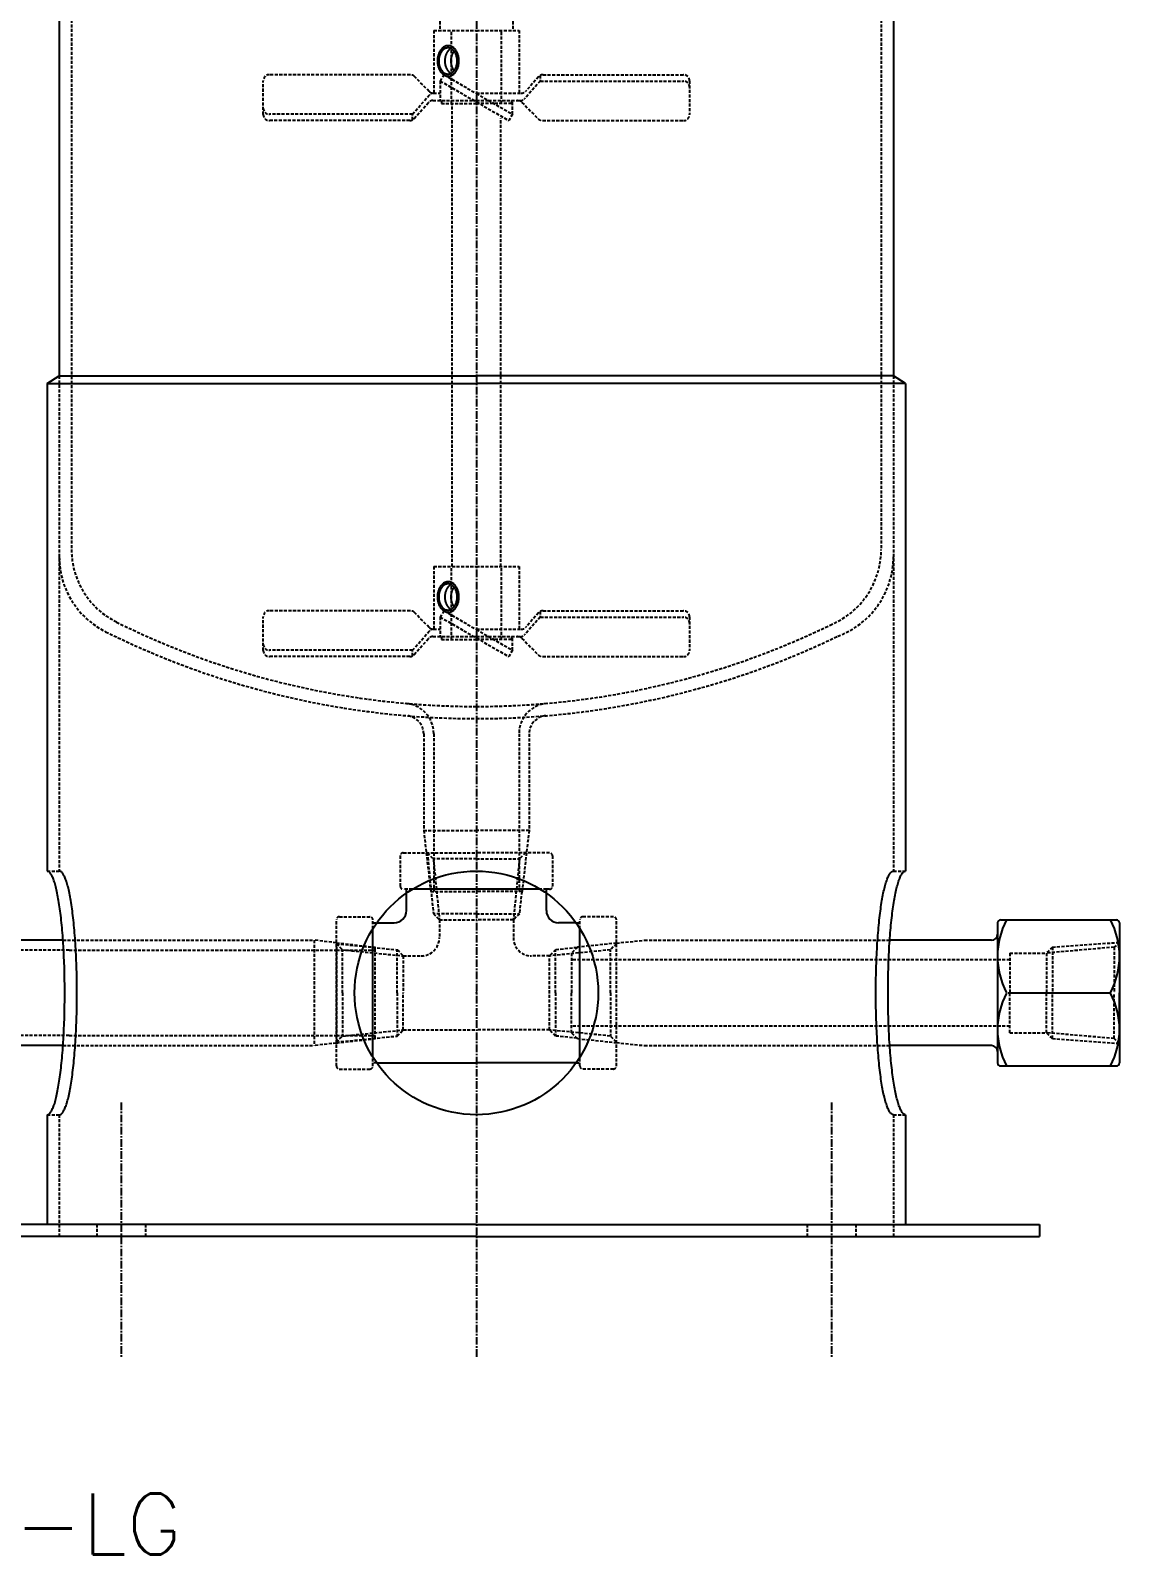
# Model space of a CAD drawing. Extents: x 249 to 1051, y 18 to 996.
# Drawn here: x 343.3 to 522.1, y 38.3 to 288.5 of the extents above; entities that cross this region are included whole.
import ezdxf

# ---------------------------------------------------------------- set-up
doc = ezdxf.new("R2010")
doc.units = 0
doc.linetypes.add('CENTER', pattern=[2, 1.25, -0.25, 0.25, -0.25])
doc.linetypes.add('DASHED', pattern=[0.75, 0.5, -0.25])
doc.layers.get('0').update_dxf_attribs({"linetype": 'CONTINUOUS'})
doc.layers.add('CENTER', color=1, linetype='CENTER')
doc.styles.get("Standard").update_dxf_attribs({"font": 'txt.shx', "bigfont": 'bigfont.shx'})

msp = doc.modelspace()

# ---------------------------------------------------------------- linework, layer by layer
at = {"color": 3, "linetype": 'DASHED'}
for p, q in [((350, 415.52), (350, 203.32)), ((483, 415.52), (483, 203.32)), ((410.5, 393.52), (410.5, 288.52)), ((422.5, 393.52), (422.5, 288.52)), ((409.5, 288.52), (409.5, 278.22)), ((409.5, 288.52), (416.5, 288.52)), ((412.4, 276.52), (412.4, 288.52)), ((416.5, 288.52), (423.5, 288.52)), ((420.6, 276.52), (420.6, 288.52)), ((423.5, 288.52), (423.5, 278.22)), ((381.5, 274.72), (381.5, 280.26)), ((405.63, 281.26), (382.5, 281.26)), ((408.75, 278.51), (406.34, 280.96)), ((411.17, 281.26), (410.57, 280.22)), ((411.17, 281.26), (416.5, 278.18)), ((426.7, 280.92), (424.62, 278.56)), ((427, 281.15), (427, 280.22)), ((427.45, 281.26), (450.5, 281.26)), ((451.5, 280.26), (451.5, 274.72)), ((406, 274.76), (408.75, 277.88)), ((409.46, 278.22), (410.57, 278.22)), ((410.57, 280.22), (410.57, 277.02)), ((410.57, 280.22), (416.5, 276.79)), ((416.5, 278.22), (423.87, 278.22)), ((416.5, 278.18), (422.43, 274.76)), ((427, 280.22), (424.48, 277.36)), ((427, 280.22), (450.5, 280.22)), ((406.3, 274.06), (408.61, 276.68)), ((409.36, 277.02), (416.11, 277.02)), ((410.75, 277.02), (410.75, 276.52)), ((410.75, 276.52), (416.5, 276.52)), ((412.5, 200.52), (412.5, 276.52)), ((416.11, 277.02), (416.5, 277.02)), ((416.5, 277.02), (418.51, 277.02)), ((416.5, 276.79), (421.83, 273.72)), ((416.5, 276.52), (416.98, 276.52)), ((422.25, 276.52), (416.98, 276.52)), ((418.51, 277.02), (423.73, 277.02)), ((422.25, 277.02), (422.25, 276.52)), ((422.43, 274.76), (422.43, 277.02)), ((423.99, 276.72), (426.66, 274.01)), ((406, 274.76), (382.5, 274.76)), ((405.55, 273.72), (382.5, 273.72)), ((406, 273.82), (406, 274.76)), ((420.5, 200.52), (420.5, 274.04)), ((422.43, 274.76), (421.83, 273.72)), ((427.38, 273.72), (450.5, 273.72)), ((348, 231.83), (348, 150.52)), ((485, 231.83), (485, 150.52)), ((409.5, 200.52), (416.5, 200.52)), ((409.5, 200.52), (409.5, 190.22)), ((412.4, 188.52), (412.4, 200.52)), ((416.5, 200.52), (423.5, 200.52)), ((420.6, 188.52), (420.6, 200.52)), ((423.5, 200.52), (423.5, 190.22)), ((405.63, 193.26), (382.5, 193.26)), ((408.75, 190.51), (406.34, 192.96)), ((411.17, 193.26), (410.57, 192.22)), ((411.17, 193.26), (416.5, 190.18)), ((426.7, 192.92), (424.62, 190.56)), ((427, 193.15), (427, 192.22)), ((427.45, 193.26), (450.5, 193.26)), ((381.5, 186.72), (381.5, 192.26)), ((409.46, 190.22), (410.57, 190.22)), ((410.57, 192.22), (416.5, 188.79)), ((410.57, 192.22), (410.57, 189.02)), ((416.5, 190.22), (423.87, 190.22)), ((416.5, 190.18), (422.43, 186.76)), ((427, 192.22), (424.48, 189.36)), ((427, 192.22), (450.5, 192.22)), ((451.5, 192.26), (451.5, 186.72)), ((406, 186.76), (408.75, 189.88)), ((406.3, 186.06), (408.61, 188.68)), ((409.36, 189.02), (416.11, 189.02)), ((410.75, 189.02), (410.75, 188.52)), ((410.75, 188.52), (416.5, 188.52)), ((416.11, 189.02), (416.5, 189.02)), ((416.5, 189.02), (418.51, 189.02)), ((416.5, 188.79), (421.83, 185.72)), ((416.5, 188.52), (416.98, 188.52)), ((422.25, 188.52), (416.98, 188.52)), ((418.51, 189.02), (423.73, 189.02)), ((422.25, 189.02), (422.25, 188.52)), ((422.43, 186.76), (422.43, 189.02)), ((423.99, 188.72), (426.66, 186.01)), ((406, 186.76), (382.5, 186.76)), ((405.55, 185.72), (382.5, 185.72)), ((406, 185.82), (406, 186.76)), ((422.43, 186.76), (421.83, 185.72)), ((427.38, 185.72), (450.5, 185.72)), ((407.85, 173.03), (407.85, 157.17)), ((407.85, 173.03), (407.85, 157.17)), ((409.5, 173.07), (409.5, 153.52)), ((409.5, 173.07), (409.5, 153.52)), ((423.5, 173.07), (423.5, 147.17)), ((425.15, 173.03), (425.15, 157.17)), ((407.85, 157.17), (416.5, 157.17)), ((407.85, 157.17), (408.27, 153.52)), ((425.15, 157.17), (416.5, 157.17)), ((425.15, 157.17), (424.73, 153.52)), ((404, 153.02), (404, 148.02)), ((404.5, 153.52), (416.5, 153.52)), ((408.27, 153.52), (409, 147.17)), ((408.43, 153.52), (409.43, 143.52)), ((408.43, 153.52), (409.43, 152.52)), ((409.5, 153.52), (409.5, 147.17)), ((428.5, 153.52), (416.5, 153.52)), ((424.57, 153.52), (423.57, 152.52)), ((424.73, 153.52), (424, 147.17)), ((429, 153.02), (429, 148.02)), ((346, 150.52), (348, 150.52)), ((409.43, 152.52), (410.43, 142.52)), ((416.5, 152.52), (409.43, 152.52)), ((416.5, 152.52), (423.57, 152.52)), ((423.57, 152.52), (422.57, 142.52)), ((485, 150.52), (487, 150.52)), ((405.97, 147.52), (404.5, 147.52)), ((405, 146.88), (405, 147.52)), ((409, 147.17), (416.5, 147.17)), ((424, 147.17), (416.5, 147.17)), ((423.94, 147.17), (423.57, 143.52)), ((428, 147.52), (427.04, 147.52)), ((428.5, 147.52), (428, 147.52)), ((428, 146.88), (428, 147.52)), ((394, 143.02), (399, 143.02)), ((416.5, 143.52), (409.43, 143.52)), ((409.43, 143.52), (410.43, 142.52)), ((416.5, 143.52), (423.57, 143.52)), ((423.57, 143.52), (422.57, 142.52)), ((439, 143.02), (434, 143.02)), ((393.5, 118.52), (393.5, 142.52)), ((399.5, 141.05), (399.5, 142.52)), ((399.5, 142.02), (400.14, 142.02)), ((410.43, 142.52), (416.5, 142.52)), ((410.43, 142.52), (410.43, 139.59)), ((422.57, 142.52), (416.5, 142.52)), ((422.57, 142.52), (422.57, 139.59)), ((432.86, 142.02), (433.5, 142.02)), ((433.5, 141.05), (433.5, 142.52)), ((439.5, 118.52), (439.5, 142.52)), ((348.61, 139.17), (389.85, 139.17)), ((393.5, 138.75), (389.85, 139.17)), ((389.85, 139.17), (389.85, 121.87)), ((393.5, 138.75), (399.85, 138.02)), ((393.5, 138.75), (393.5, 122.29)), ((393.5, 138.59), (394.5, 137.59)), ((393.5, 138.59), (403.5, 137.59)), ((399.85, 123.02), (399.85, 138.02)), ((433.02, 137.94), (429.5, 137.59)), ((433.1, 138.02), (432.11, 137.05)), ((439.5, 138.69), (433.1, 138.02)), ((439.5, 138.59), (438.5, 137.59)), ((439.5, 138.69), (444.11, 139.17)), ((444.11, 139.17), (484.39, 139.17)), ((511.1, 138.02), (510.11, 137.05)), ((521.23, 138.02), (510.11, 137.05)), ((511.1, 138.02), (522.11, 138.82)), ((511.1, 138.02), (511.1, 130.52)), ((522.11, 138.82), (521.23, 138.02)), ((521.23, 138.02), (521.23, 130.52)), ((349.62, 137.52), (326.9, 137.52)), ((349.62, 137.52), (393.5, 137.52)), ((393.5, 137.52), (399.85, 137.52)), ((394.5, 130.52), (394.5, 137.59)), ((394.5, 137.59), (404.5, 136.59)), ((403.5, 130.52), (403.5, 137.59)), ((403.5, 137.59), (404.5, 136.59)), ((404.5, 136.59), (407.43, 136.59)), ((404.5, 136.59), (404.5, 130.52)), ((428.5, 136.59), (425.57, 136.59)), ((429.5, 137.59), (428.5, 136.59)), ((438.5, 137.59), (428.5, 136.59)), ((428.5, 124.44), (428.5, 136.59)), ((429.5, 130.52), (429.5, 137.59)), ((432.11, 137.05), (432.11, 130.52)), ((504.11, 135.97), (432.11, 135.97)), ((438.5, 130.52), (438.5, 137.59)), ((504.11, 137.05), (504.11, 130.52)), ((504.11, 137.05), (510.11, 137.05)), ((510.11, 137.05), (510.11, 130.52)), ((394.5, 130.52), (394.5, 123.44)), ((403.5, 130.52), (403.5, 123.44)), ((404.5, 124.44), (404.5, 130.52)), ((429.5, 130.52), (429.5, 123.44)), ((432.11, 123.98), (432.11, 130.52)), ((438.5, 130.52), (438.5, 123.44)), ((504.11, 123.98), (504.11, 130.52)), ((510.11, 123.98), (510.11, 130.52)), ((511.1, 123.02), (511.1, 130.52)), ((521.23, 123.02), (521.23, 130.52)), ((349.62, 123.52), (326.9, 123.52)), ((349.62, 123.52), (393.5, 123.52)), ((393.5, 123.52), (399.85, 123.52)), ((393.5, 122.44), (394.5, 123.44)), ((393.5, 122.44), (403.5, 123.44)), ((393.5, 122.29), (399.85, 123.02)), ((394.5, 123.44), (404.5, 124.44)), ((403.5, 123.44), (404.5, 124.44)), ((404.5, 124.44), (416.5, 124.44)), ((428.5, 124.44), (416.5, 124.44)), ((429.5, 123.44), (428.5, 124.44)), ((438.5, 123.44), (428.5, 124.44)), ((433.02, 123.09), (429.5, 123.44)), ((504.11, 125.07), (432.11, 125.07)), ((433.1, 123.02), (432.11, 123.98)), ((433.1, 123.02), (439.5, 122.35)), ((439.5, 122.44), (438.5, 123.44)), ((504.11, 123.98), (510.11, 123.98)), ((511.1, 123.02), (510.11, 123.98)), ((521.23, 123.02), (510.11, 123.98)), ((511.1, 123.02), (522.11, 122.22)), ((522.11, 122.22), (521.23, 123.02)), ((348.61, 121.87), (389.85, 121.87)), ((393.5, 122.29), (389.85, 121.87)), ((439.5, 122.35), (444.11, 121.87)), ((444.11, 121.87), (484.39, 121.87)), ((394, 118.02), (399, 118.02)), ((399.5, 118.52), (399.5, 119.98)), ((400.14, 119.02), (399.5, 119.02)), ((432.86, 119.02), (433.5, 119.02)), ((433.5, 118.52), (433.5, 119.98)), ((439, 118.02), (434, 118.02)), ((346, 110.52), (348, 110.52)), ((348, 110.52), (348, 90.52)), ((485, 110.52), (485, 90.52)), ((485, 110.52), (487, 110.52)), ((354.16, 92.52), (354.16, 90.52)), ((362.16, 92.52), (362.16, 90.52)), ((470.84, 92.52), (470.84, 90.52)), ((478.84, 92.52), (478.84, 90.52))]:
    msp.add_line(p, q, dxfattribs=at)
at = {"color": 7, "linetype": 'CONTINUOUS'}
for p, q in [((348, 398.16), (348, 231.83)), ((485, 398.16), (485, 231.83)), ((346, 230.54), (348, 231.83)), ((346, 230.54), (416.5, 230.54)), ((346, 230.54), (346, 150.52)), ((348, 231.83), (416.5, 231.83)), ((485, 231.83), (416.5, 231.83)), ((487, 230.54), (416.5, 230.54)), ((487, 230.54), (485, 231.83)), ((487, 230.54), (487, 150.52)), ((405, 144.02), (405, 146.88)), ((416.5, 147.52), (405.97, 147.52)), ((427.04, 147.52), (416.5, 147.52)), ((428, 144.02), (428, 146.88)), ((399.5, 119.98), (399.5, 141.05)), ((400.14, 142.02), (403, 142.02)), ((432.86, 142.02), (430, 142.02)), ((433.5, 119.98), (433.5, 141.05)), ((502.11, 142.02), (502.11, 119.02)), ((502.61, 142.52), (521.61, 142.52)), ((522.11, 142.02), (522.11, 119.02)), ((348.61, 139.17), (330.55, 139.17)), ((501.11, 139.17), (484.39, 139.17)), ((503.86, 130.52), (520.65, 130.52)), ((522.11, 123.98), (522.11, 130.52)), ((348.61, 121.87), (330.55, 121.87)), ((501.11, 121.87), (484.39, 121.87)), ((400.14, 119.02), (416.5, 119.02)), ((432.86, 119.02), (416.5, 119.02)), ((502.61, 118.52), (521.61, 118.52)), ((346, 110.52), (346, 92.52)), ((487, 110.52), (487, 92.52)), ((416.5, 92.52), (324, 92.52)), ((416.5, 90.52), (324, 90.52)), ((416.5, 92.52), (509, 92.52)), ((416.5, 90.52), (509, 90.52)), ((509, 92.52), (509, 90.52))]:
    msp.add_line(p, q, dxfattribs=at)
at = {"color": 3, "linetype": 'DASHED'}
for points in [[(411.88, 281.02, 0), (411.96, 281.02, 0), (412.05, 281.03, 0), (412.14, 281.04, 0), (412.22, 281.06, 0), (412.31, 281.09, 0), (412.39, 281.12, 0), (412.47, 281.16, 0), (412.55, 281.21, 0), (412.63, 281.26, 0), (412.71, 281.31, 0), (412.79, 281.37, 0), (412.86, 281.44, 0), (412.93, 281.51, 0), (413, 281.58, 0), (413.06, 281.66, 0), (413.13, 281.75, 0), (413.19, 281.84, 0), (413.24, 281.93, 0), (413.3, 282.03, 0), (413.35, 282.13, 0), (413.39, 282.23, 0), (413.44, 282.34, 0), (413.48, 282.45, 0), (413.51, 282.56, 0), (413.54, 282.67, 0), (413.57, 282.79, 0), (413.59, 282.91, 0), (413.61, 283.03, 0), (413.63, 283.15, 0), (413.64, 283.27, 0), (413.64, 283.39, 0), (413.64, 283.52, 0), (413.64, 283.64, 0), (413.64, 283.76, 0), (413.63, 283.88, 0), (413.61, 284, 0), (413.59, 284.12, 0), (413.57, 284.24, 0), (413.54, 284.36, 0), (413.51, 284.47, 0), (413.48, 284.58, 0), (413.44, 284.69, 0), (413.39, 284.8, 0), (413.35, 284.9, 0), (413.3, 285.01, 0), (413.24, 285.1, 0), (413.19, 285.19, 0), (413.13, 285.28, 0), (413.06, 285.37, 0), (413, 285.45, 0), (412.93, 285.52, 0), (412.86, 285.6, 0), (412.79, 285.66, 0), (412.71, 285.72, 0), (412.63, 285.78, 0), (412.55, 285.83, 0), (412.47, 285.87, 0), (412.39, 285.91, 0), (412.31, 285.94, 0), (412.22, 285.97, 0), (412.14, 285.99, 0), (412.05, 286, 0), (411.96, 286.01, 0), (411.88, 286.02, 0), (411.79, 286.01, 0), (411.7, 286, 0), (411.62, 285.99, 0), (411.53, 285.97, 0), (411.45, 285.94, 0), (411.36, 285.91, 0), (411.28, 285.87, 0), (411.2, 285.83, 0), (411.12, 285.78, 0), (411.04, 285.72, 0), (410.97, 285.66, 0), (410.89, 285.6, 0), (410.82, 285.52, 0), (410.76, 285.45, 0), (410.69, 285.37, 0), (410.63, 285.28, 0), (410.57, 285.19, 0), (410.51, 285.1, 0), (410.46, 285.01, 0), (410.41, 284.9, 0), (410.36, 284.8, 0), (410.32, 284.69, 0), (410.28, 284.58, 0), (410.24, 284.47, 0), (410.21, 284.36, 0), (410.19, 284.24, 0), (410.16, 284.12, 0), (410.14, 284, 0), (410.13, 283.88, 0), (410.12, 283.76, 0), (410.11, 283.64, 0), (410.11, 283.52, 0), (410.11, 283.39, 0), (410.12, 283.27, 0), (410.13, 283.15, 0), (410.14, 283.03, 0), (410.16, 282.91, 0), (410.19, 282.79, 0), (410.21, 282.67, 0), (410.24, 282.56, 0), (410.28, 282.45, 0), (410.32, 282.34, 0), (410.36, 282.23, 0), (410.41, 282.13, 0), (410.46, 282.03, 0), (410.51, 281.93, 0), (410.57, 281.84, 0), (410.63, 281.75, 0), (410.69, 281.66, 0), (410.76, 281.58, 0), (410.82, 281.51, 0), (410.89, 281.44, 0), (410.97, 281.37, 0), (411.04, 281.31, 0), (411.12, 281.26, 0), (411.2, 281.21, 0), (411.28, 281.16, 0), (411.36, 281.12, 0), (411.45, 281.09, 0), (411.53, 281.06, 0), (411.62, 281.04, 0), (411.7, 281.03, 0), (411.79, 281.02, 0), (411.88, 281.02, 0)], [(411.83, 281.37, 0), (411.91, 281.37, 0), (411.98, 281.38, 0), (412.06, 281.39, 0), (412.13, 281.41, 0), (412.2, 281.43, 0), (412.27, 281.46, 0), (412.35, 281.49, 0), (412.41, 281.53, 0), (412.48, 281.57, 0), (412.55, 281.62, 0), (412.61, 281.67, 0), (412.68, 281.73, 0), (412.74, 281.79, 0), (412.8, 281.86, 0), (412.85, 281.92, 0), (412.91, 282, 0), (412.96, 282.07, 0), (413.01, 282.15, 0), (413.05, 282.24, 0), (413.1, 282.32, 0), (413.14, 282.41, 0), (413.17, 282.5, 0), (413.21, 282.6, 0), (413.24, 282.69, 0), (413.26, 282.79, 0), (413.29, 282.89, 0), (413.31, 282.99, 0), (413.32, 283.1, 0), (413.34, 283.2, 0), (413.35, 283.31, 0), (413.35, 283.41, 0), (413.35, 283.52, 0), (413.35, 283.62, 0), (413.35, 283.73, 0), (413.34, 283.83, 0), (413.32, 283.94, 0), (413.31, 284.04, 0), (413.29, 284.14, 0), (413.26, 284.24, 0), (413.24, 284.34, 0), (413.21, 284.44, 0), (413.17, 284.53, 0), (413.14, 284.62, 0), (413.1, 284.71, 0), (413.05, 284.8, 0), (413.01, 284.88, 0), (412.96, 284.96, 0), (412.91, 285.04, 0), (412.85, 285.11, 0), (412.8, 285.18, 0), (412.74, 285.24, 0), (412.68, 285.3, 0), (412.61, 285.36, 0), (412.55, 285.41, 0), (412.48, 285.46, 0), (412.41, 285.5, 0), (412.35, 285.54, 0), (412.27, 285.57, 0), (412.2, 285.6, 0), (412.13, 285.62, 0), (412.06, 285.64, 0), (411.98, 285.66, 0), (411.91, 285.66, 0), (411.83, 285.67, 0), (411.76, 285.66, 0), (411.68, 285.66, 0), (411.61, 285.64, 0), (411.54, 285.62, 0), (411.46, 285.6, 0), (411.39, 285.57, 0), (411.32, 285.54, 0), (411.25, 285.5, 0), (411.18, 285.46, 0), (411.12, 285.41, 0), (411.05, 285.36, 0), (410.99, 285.3, 0), (410.93, 285.24, 0), (410.87, 285.18, 0), (410.81, 285.11, 0), (410.76, 285.04, 0), (410.71, 284.96, 0), (410.66, 284.88, 0), (410.61, 284.8, 0), (410.57, 284.71, 0), (410.53, 284.62, 0), (410.49, 284.53, 0), (410.46, 284.44, 0), (410.43, 284.34, 0), (410.4, 284.24, 0), (410.38, 284.14, 0), (410.36, 284.04, 0), (410.34, 283.94, 0), (410.33, 283.83, 0), (410.32, 283.73, 0), (410.31, 283.62, 0), (410.31, 283.52, 0), (410.31, 283.41, 0), (410.32, 283.31, 0), (410.33, 283.2, 0), (410.34, 283.1, 0), (410.36, 282.99, 0), (410.38, 282.89, 0), (410.4, 282.79, 0), (410.43, 282.69, 0), (410.46, 282.6, 0), (410.49, 282.5, 0), (410.53, 282.41, 0), (410.57, 282.32, 0), (410.61, 282.24, 0), (410.66, 282.15, 0), (410.71, 282.07, 0), (410.76, 282, 0), (410.81, 281.92, 0), (410.87, 281.86, 0), (410.93, 281.79, 0), (410.99, 281.73, 0), (411.05, 281.67, 0), (411.12, 281.62, 0), (411.18, 281.57, 0), (411.25, 281.53, 0), (411.32, 281.49, 0), (411.39, 281.46, 0), (411.46, 281.43, 0), (411.54, 281.41, 0), (411.61, 281.39, 0), (411.68, 281.38, 0), (411.76, 281.37, 0), (411.83, 281.37, 0)], [(412.33, 285.55, 0), (412.31, 285.53, 0), (412.28, 285.52, 0), (412.25, 285.5, 0), (412.22, 285.49, 0), (412.2, 285.47, 0), (412.17, 285.45, 0), (412.14, 285.43, 0), (412.12, 285.41, 0), (412.09, 285.39, 0), (412.07, 285.37, 0), (412.04, 285.35, 0), (412.02, 285.33, 0), (411.99, 285.31, 0), (411.97, 285.28, 0), (411.94, 285.26, 0), (411.92, 285.24, 0), (411.9, 285.21, 0), (411.87, 285.19, 0), (411.85, 285.16, 0), (411.83, 285.13, 0), (411.81, 285.1, 0), (411.79, 285.07, 0), (411.76, 285.05, 0), (411.74, 285.02, 0), (411.72, 284.99, 0), (411.7, 284.96, 0), (411.68, 284.93, 0), (411.66, 284.89, 0), (411.65, 284.86, 0), (411.63, 284.83, 0), (411.61, 284.8, 0), (411.59, 284.76, 0), (411.58, 284.73, 0), (411.56, 284.69, 0), (411.54, 284.66, 0), (411.53, 284.62, 0), (411.51, 284.59, 0), (411.5, 284.55, 0), (411.49, 284.51, 0), (411.47, 284.48, 0), (411.46, 284.44, 0), (411.45, 284.4, 0), (411.44, 284.37, 0), (411.42, 284.33, 0), (411.41, 284.29, 0), (411.4, 284.25, 0), (411.39, 284.21, 0), (411.38, 284.17, 0), (411.38, 284.13, 0), (411.37, 284.09, 0), (411.36, 284.05, 0), (411.35, 284.01, 0), (411.35, 283.97, 0), (411.34, 283.93, 0), (411.33, 283.89, 0), (411.33, 283.85, 0), (411.33, 283.81, 0), (411.32, 283.76, 0), (411.32, 283.72, 0), (411.32, 283.68, 0), (411.31, 283.64, 0), (411.31, 283.6, 0), (411.31, 283.56, 0), (411.31, 283.52, 0), (411.31, 283.48, 0), (411.31, 283.43, 0), (411.31, 283.39, 0), (411.32, 283.35, 0), (411.32, 283.31, 0), (411.32, 283.27, 0), (411.33, 283.23, 0), (411.33, 283.19, 0), (411.33, 283.14, 0), (411.34, 283.1, 0), (411.35, 283.06, 0), (411.35, 283.02, 0), (411.36, 282.98, 0), (411.37, 282.94, 0), (411.38, 282.9, 0), (411.38, 282.86, 0), (411.39, 282.82, 0), (411.4, 282.78, 0), (411.41, 282.75, 0), (411.42, 282.71, 0), (411.44, 282.67, 0), (411.45, 282.63, 0), (411.46, 282.59, 0), (411.47, 282.56, 0), (411.49, 282.52, 0), (411.5, 282.48, 0), (411.51, 282.45, 0), (411.53, 282.41, 0), (411.54, 282.38, 0), (411.56, 282.34, 0), (411.58, 282.31, 0), (411.59, 282.27, 0), (411.61, 282.24, 0), (411.63, 282.2, 0), (411.65, 282.17, 0), (411.66, 282.14, 0), (411.68, 282.11, 0), (411.7, 282.08, 0), (411.72, 282.05, 0), (411.74, 282.02, 0), (411.76, 281.99, 0), (411.79, 281.96, 0), (411.81, 281.93, 0), (411.83, 281.9, 0), (411.85, 281.88, 0), (411.87, 281.85, 0), (411.9, 281.82, 0), (411.92, 281.8, 0), (411.94, 281.77, 0), (411.97, 281.75, 0), (411.99, 281.73, 0), (412.02, 281.7, 0), (412.04, 281.68, 0), (412.07, 281.66, 0), (412.09, 281.64, 0), (412.12, 281.62, 0), (412.14, 281.6, 0), (412.17, 281.58, 0), (412.2, 281.56, 0), (412.22, 281.55, 0), (412.25, 281.53, 0), (412.28, 281.51, 0), (412.31, 281.5, 0), (412.33, 281.49, 0)], [(412.83, 285.14, 0), (412.82, 285.12, 0), (412.8, 285.1, 0), (412.79, 285.08, 0), (412.77, 285.06, 0), (412.76, 285.04, 0), (412.74, 285.02, 0), (412.73, 285, 0), (412.72, 284.98, 0), (412.7, 284.95, 0), (412.69, 284.93, 0), (412.68, 284.91, 0), (412.66, 284.89, 0), (412.65, 284.87, 0), (412.64, 284.85, 0), (412.62, 284.82, 0), (412.61, 284.8, 0), (412.6, 284.78, 0), (412.59, 284.75, 0), (412.58, 284.73, 0), (412.57, 284.71, 0), (412.56, 284.68, 0), (412.54, 284.66, 0), (412.53, 284.63, 0), (412.52, 284.61, 0), (412.51, 284.58, 0), (412.5, 284.56, 0), (412.49, 284.53, 0), (412.48, 284.51, 0), (412.48, 284.48, 0), (412.47, 284.46, 0), (412.46, 284.43, 0), (412.45, 284.41, 0), (412.44, 284.38, 0), (412.43, 284.35, 0), (412.42, 284.33, 0), (412.42, 284.3, 0), (412.41, 284.27, 0), (412.4, 284.25, 0), (412.4, 284.22, 0), (412.39, 284.19, 0), (412.38, 284.17, 0), (412.38, 284.14, 0), (412.37, 284.11, 0), (412.37, 284.08, 0), (412.36, 284.06, 0), (412.36, 284.03, 0), (412.35, 284, 0), (412.35, 283.97, 0), (412.34, 283.94, 0), (412.34, 283.92, 0), (412.33, 283.89, 0), (412.33, 283.86, 0), (412.33, 283.83, 0), (412.33, 283.8, 0), (412.32, 283.77, 0), (412.32, 283.75, 0), (412.32, 283.72, 0), (412.32, 283.69, 0), (412.32, 283.66, 0), (412.31, 283.63, 0), (412.31, 283.6, 0), (412.31, 283.57, 0), (412.31, 283.55, 0), (412.31, 283.52, 0), (412.31, 283.49, 0), (412.31, 283.46, 0), (412.31, 283.43, 0), (412.31, 283.4, 0), (412.32, 283.37, 0), (412.32, 283.35, 0), (412.32, 283.32, 0), (412.32, 283.29, 0), (412.32, 283.26, 0), (412.33, 283.23, 0), (412.33, 283.2, 0), (412.33, 283.17, 0), (412.33, 283.15, 0), (412.34, 283.12, 0), (412.34, 283.09, 0), (412.35, 283.06, 0), (412.35, 283.03, 0), (412.36, 283.01, 0), (412.36, 282.98, 0), (412.37, 282.95, 0), (412.37, 282.92, 0), (412.38, 282.89, 0), (412.38, 282.87, 0), (412.39, 282.84, 0), (412.4, 282.81, 0), (412.4, 282.79, 0), (412.41, 282.76, 0), (412.42, 282.73, 0), (412.42, 282.71, 0), (412.43, 282.68, 0), (412.44, 282.65, 0), (412.45, 282.63, 0), (412.46, 282.6, 0), (412.47, 282.57, 0), (412.48, 282.55, 0), (412.48, 282.52, 0), (412.49, 282.5, 0), (412.5, 282.47, 0), (412.51, 282.45, 0), (412.52, 282.42, 0), (412.53, 282.4, 0), (412.54, 282.38, 0), (412.56, 282.35, 0), (412.57, 282.33, 0), (412.58, 282.3, 0), (412.59, 282.28, 0), (412.6, 282.26, 0), (412.61, 282.23, 0), (412.62, 282.21, 0), (412.64, 282.19, 0), (412.65, 282.17, 0), (412.66, 282.14, 0), (412.68, 282.12, 0), (412.69, 282.1, 0), (412.7, 282.08, 0), (412.72, 282.06, 0), (412.73, 282.04, 0), (412.74, 282.01, 0), (412.76, 282, 0), (412.77, 281.98, 0), (412.79, 281.95, 0), (412.8, 281.94, 0), (412.82, 281.92, 0), (412.83, 281.9, 0)], [(411.88, 193.02, 0), (411.96, 193.02, 0), (412.05, 193.03, 0), (412.14, 193.04, 0), (412.22, 193.06, 0), (412.31, 193.09, 0), (412.39, 193.12, 0), (412.47, 193.16, 0), (412.55, 193.21, 0), (412.63, 193.26, 0), (412.71, 193.31, 0), (412.79, 193.37, 0), (412.86, 193.44, 0), (412.93, 193.51, 0), (413, 193.58, 0), (413.06, 193.66, 0), (413.13, 193.75, 0), (413.19, 193.84, 0), (413.24, 193.93, 0), (413.3, 194.03, 0), (413.35, 194.13, 0), (413.39, 194.23, 0), (413.44, 194.34, 0), (413.48, 194.45, 0), (413.51, 194.56, 0), (413.54, 194.67, 0), (413.57, 194.79, 0), (413.59, 194.91, 0), (413.61, 195.03, 0), (413.63, 195.15, 0), (413.64, 195.27, 0), (413.64, 195.39, 0), (413.64, 195.52, 0), (413.64, 195.64, 0), (413.64, 195.76, 0), (413.63, 195.88, 0), (413.61, 196, 0), (413.59, 196.12, 0), (413.57, 196.24, 0), (413.54, 196.36, 0), (413.51, 196.47, 0), (413.48, 196.59, 0), (413.44, 196.69, 0), (413.39, 196.8, 0), (413.35, 196.91, 0), (413.3, 197.01, 0), (413.24, 197.1, 0), (413.19, 197.19, 0), (413.13, 197.28, 0), (413.06, 197.37, 0), (413, 197.45, 0), (412.93, 197.53, 0), (412.86, 197.59, 0), (412.79, 197.66, 0), (412.71, 197.72, 0), (412.63, 197.78, 0), (412.55, 197.83, 0), (412.47, 197.87, 0), (412.39, 197.91, 0), (412.31, 197.94, 0), (412.22, 197.97, 0), (412.14, 197.99, 0), (412.05, 198, 0), (411.96, 198.01, 0), (411.88, 198.02, 0), (411.79, 198.01, 0), (411.7, 198, 0), (411.62, 197.99, 0), (411.53, 197.97, 0), (411.45, 197.94, 0), (411.36, 197.91, 0), (411.28, 197.87, 0), (411.2, 197.83, 0), (411.12, 197.78, 0), (411.04, 197.72, 0), (410.97, 197.66, 0), (410.89, 197.59, 0), (410.82, 197.53, 0), (410.76, 197.45, 0), (410.69, 197.37, 0), (410.63, 197.28, 0), (410.57, 197.19, 0), (410.51, 197.1, 0), (410.46, 197.01, 0), (410.41, 196.91, 0), (410.36, 196.8, 0), (410.32, 196.69, 0), (410.28, 196.59, 0), (410.24, 196.47, 0), (410.21, 196.36, 0), (410.19, 196.24, 0), (410.16, 196.12, 0), (410.14, 196, 0), (410.13, 195.88, 0), (410.12, 195.76, 0), (410.11, 195.64, 0), (410.11, 195.52, 0), (410.11, 195.39, 0), (410.12, 195.27, 0), (410.13, 195.15, 0), (410.14, 195.03, 0), (410.16, 194.91, 0), (410.19, 194.79, 0), (410.21, 194.67, 0), (410.24, 194.56, 0), (410.28, 194.45, 0), (410.32, 194.34, 0), (410.36, 194.23, 0), (410.41, 194.13, 0), (410.46, 194.03, 0), (410.51, 193.93, 0), (410.57, 193.84, 0), (410.63, 193.75, 0), (410.69, 193.66, 0), (410.76, 193.58, 0), (410.82, 193.51, 0), (410.89, 193.44, 0), (410.97, 193.37, 0), (411.04, 193.31, 0), (411.12, 193.26, 0), (411.2, 193.21, 0), (411.28, 193.16, 0), (411.36, 193.12, 0), (411.45, 193.09, 0), (411.53, 193.06, 0), (411.62, 193.04, 0), (411.7, 193.03, 0), (411.79, 193.02, 0), (411.88, 193.02, 0)], [(411.83, 193.37, 0), (411.91, 193.37, 0), (411.98, 193.38, 0), (412.06, 193.39, 0), (412.13, 193.41, 0), (412.2, 193.43, 0), (412.27, 193.46, 0), (412.35, 193.49, 0), (412.41, 193.53, 0), (412.48, 193.57, 0), (412.55, 193.62, 0), (412.61, 193.67, 0), (412.68, 193.73, 0), (412.74, 193.79, 0), (412.8, 193.85, 0), (412.85, 193.92, 0), (412.91, 194, 0), (412.96, 194.07, 0), (413.01, 194.15, 0), (413.05, 194.24, 0), (413.1, 194.32, 0), (413.14, 194.41, 0), (413.17, 194.5, 0), (413.21, 194.6, 0), (413.24, 194.69, 0), (413.26, 194.79, 0), (413.29, 194.89, 0), (413.31, 194.99, 0), (413.32, 195.1, 0), (413.34, 195.2, 0), (413.35, 195.31, 0), (413.35, 195.41, 0), (413.35, 195.52, 0), (413.35, 195.62, 0), (413.35, 195.73, 0), (413.34, 195.83, 0), (413.32, 195.94, 0), (413.31, 196.04, 0), (413.29, 196.14, 0), (413.26, 196.24, 0), (413.24, 196.34, 0), (413.21, 196.44, 0), (413.17, 196.53, 0), (413.14, 196.62, 0), (413.1, 196.71, 0), (413.05, 196.8, 0), (413.01, 196.88, 0), (412.96, 196.96, 0), (412.91, 197.04, 0), (412.85, 197.11, 0), (412.8, 197.18, 0), (412.74, 197.24, 0), (412.68, 197.3, 0), (412.61, 197.36, 0), (412.55, 197.41, 0), (412.48, 197.46, 0), (412.41, 197.5, 0), (412.35, 197.54, 0), (412.27, 197.57, 0), (412.2, 197.6, 0), (412.13, 197.62, 0), (412.06, 197.64, 0), (411.98, 197.66, 0), (411.91, 197.66, 0), (411.83, 197.67, 0), (411.76, 197.66, 0), (411.68, 197.66, 0), (411.61, 197.64, 0), (411.54, 197.62, 0), (411.46, 197.6, 0), (411.39, 197.57, 0), (411.32, 197.54, 0), (411.25, 197.5, 0), (411.18, 197.46, 0), (411.12, 197.41, 0), (411.05, 197.36, 0), (410.99, 197.3, 0), (410.93, 197.24, 0), (410.87, 197.18, 0), (410.81, 197.11, 0), (410.76, 197.04, 0), (410.71, 196.96, 0), (410.66, 196.88, 0), (410.61, 196.8, 0), (410.57, 196.71, 0), (410.53, 196.62, 0), (410.49, 196.53, 0), (410.46, 196.44, 0), (410.43, 196.34, 0), (410.4, 196.24, 0), (410.38, 196.14, 0), (410.36, 196.04, 0), (410.34, 195.94, 0), (410.33, 195.83, 0), (410.32, 195.73, 0), (410.31, 195.62, 0), (410.31, 195.52, 0), (410.31, 195.41, 0), (410.32, 195.31, 0), (410.33, 195.2, 0), (410.34, 195.1, 0), (410.36, 194.99, 0), (410.38, 194.89, 0), (410.4, 194.79, 0), (410.43, 194.69, 0), (410.46, 194.6, 0), (410.49, 194.5, 0), (410.53, 194.41, 0), (410.57, 194.32, 0), (410.61, 194.24, 0), (410.66, 194.15, 0), (410.71, 194.07, 0), (410.76, 194, 0), (410.81, 193.92, 0), (410.87, 193.85, 0), (410.93, 193.79, 0), (410.99, 193.73, 0), (411.05, 193.67, 0), (411.12, 193.62, 0), (411.18, 193.57, 0), (411.25, 193.53, 0), (411.32, 193.49, 0), (411.39, 193.46, 0), (411.46, 193.43, 0), (411.54, 193.41, 0), (411.61, 193.39, 0), (411.68, 193.38, 0), (411.76, 193.37, 0), (411.83, 193.37, 0)], [(412.33, 197.55, 0), (412.31, 197.53, 0), (412.28, 197.52, 0), (412.25, 197.5, 0), (412.22, 197.49, 0), (412.2, 197.47, 0), (412.17, 197.45, 0), (412.14, 197.43, 0), (412.12, 197.41, 0), (412.09, 197.39, 0), (412.07, 197.37, 0), (412.04, 197.35, 0), (412.02, 197.33, 0), (411.99, 197.31, 0), (411.97, 197.28, 0), (411.94, 197.26, 0), (411.92, 197.24, 0), (411.9, 197.21, 0), (411.87, 197.19, 0), (411.85, 197.16, 0), (411.83, 197.13, 0), (411.81, 197.1, 0), (411.79, 197.07, 0), (411.76, 197.05, 0), (411.74, 197.02, 0), (411.72, 196.99, 0), (411.7, 196.96, 0), (411.68, 196.93, 0), (411.66, 196.89, 0), (411.65, 196.86, 0), (411.63, 196.83, 0), (411.61, 196.8, 0), (411.59, 196.76, 0), (411.58, 196.73, 0), (411.56, 196.69, 0), (411.54, 196.66, 0), (411.53, 196.62, 0), (411.51, 196.59, 0), (411.5, 196.55, 0), (411.49, 196.51, 0), (411.47, 196.48, 0), (411.46, 196.44, 0), (411.45, 196.4, 0), (411.44, 196.37, 0), (411.42, 196.33, 0), (411.41, 196.29, 0), (411.4, 196.25, 0), (411.39, 196.21, 0), (411.38, 196.17, 0), (411.38, 196.13, 0), (411.37, 196.09, 0), (411.36, 196.05, 0), (411.35, 196.01, 0), (411.35, 195.97, 0), (411.34, 195.93, 0), (411.33, 195.89, 0), (411.33, 195.85, 0), (411.33, 195.81, 0), (411.32, 195.76, 0), (411.32, 195.72, 0), (411.32, 195.68, 0), (411.31, 195.64, 0), (411.31, 195.6, 0), (411.31, 195.56, 0), (411.31, 195.52, 0), (411.31, 195.47, 0), (411.31, 195.43, 0), (411.31, 195.39, 0), (411.32, 195.35, 0), (411.32, 195.31, 0), (411.32, 195.27, 0), (411.33, 195.23, 0), (411.33, 195.19, 0), (411.33, 195.15, 0), (411.34, 195.1, 0), (411.35, 195.06, 0), (411.35, 195.02, 0), (411.36, 194.98, 0), (411.37, 194.94, 0), (411.38, 194.9, 0), (411.38, 194.86, 0), (411.39, 194.82, 0), (411.4, 194.78, 0), (411.41, 194.75, 0), (411.42, 194.71, 0), (411.44, 194.67, 0), (411.45, 194.63, 0), (411.46, 194.59, 0), (411.47, 194.56, 0), (411.49, 194.52, 0), (411.5, 194.48, 0), (411.51, 194.45, 0), (411.53, 194.41, 0), (411.54, 194.38, 0), (411.56, 194.34, 0), (411.58, 194.31, 0), (411.59, 194.27, 0), (411.61, 194.24, 0), (411.63, 194.2, 0), (411.65, 194.17, 0), (411.66, 194.14, 0), (411.68, 194.11, 0), (411.7, 194.08, 0), (411.72, 194.05, 0), (411.74, 194.02, 0), (411.76, 193.99, 0), (411.79, 193.96, 0), (411.81, 193.93, 0), (411.83, 193.9, 0), (411.85, 193.88, 0), (411.87, 193.85, 0), (411.9, 193.82, 0), (411.92, 193.8, 0), (411.94, 193.77, 0), (411.97, 193.75, 0), (411.99, 193.72, 0), (412.02, 193.7, 0), (412.04, 193.68, 0), (412.07, 193.66, 0), (412.09, 193.64, 0), (412.12, 193.62, 0), (412.14, 193.6, 0), (412.17, 193.58, 0), (412.2, 193.56, 0), (412.22, 193.55, 0), (412.25, 193.53, 0), (412.28, 193.51, 0), (412.31, 193.5, 0), (412.33, 193.49, 0)], [(412.83, 197.14, 0), (412.82, 197.12, 0), (412.8, 197.1, 0), (412.79, 197.08, 0), (412.77, 197.06, 0), (412.76, 197.04, 0), (412.74, 197.02, 0), (412.73, 197, 0), (412.72, 196.98, 0), (412.7, 196.96, 0), (412.69, 196.93, 0), (412.68, 196.91, 0), (412.66, 196.89, 0), (412.65, 196.87, 0), (412.64, 196.84, 0), (412.62, 196.82, 0), (412.61, 196.8, 0), (412.6, 196.78, 0), (412.59, 196.75, 0), (412.58, 196.73, 0), (412.57, 196.71, 0), (412.56, 196.68, 0), (412.54, 196.66, 0), (412.53, 196.63, 0), (412.52, 196.61, 0), (412.51, 196.58, 0), (412.5, 196.56, 0), (412.49, 196.53, 0), (412.48, 196.51, 0), (412.48, 196.48, 0), (412.47, 196.46, 0), (412.46, 196.43, 0), (412.45, 196.41, 0), (412.44, 196.38, 0), (412.43, 196.35, 0), (412.42, 196.33, 0), (412.42, 196.3, 0), (412.41, 196.27, 0), (412.4, 196.25, 0), (412.4, 196.22, 0), (412.39, 196.19, 0), (412.38, 196.16, 0), (412.38, 196.14, 0), (412.37, 196.11, 0), (412.37, 196.08, 0), (412.36, 196.06, 0), (412.36, 196.03, 0), (412.35, 196, 0), (412.35, 195.97, 0), (412.34, 195.94, 0), (412.34, 195.91, 0), (412.33, 195.89, 0), (412.33, 195.86, 0), (412.33, 195.83, 0), (412.33, 195.8, 0), (412.32, 195.77, 0), (412.32, 195.75, 0), (412.32, 195.72, 0), (412.32, 195.69, 0), (412.32, 195.66, 0), (412.31, 195.63, 0), (412.31, 195.6, 0), (412.31, 195.57, 0), (412.31, 195.54, 0), (412.31, 195.52, 0), (412.31, 195.49, 0), (412.31, 195.46, 0), (412.31, 195.43, 0), (412.31, 195.4, 0), (412.32, 195.37, 0), (412.32, 195.34, 0), (412.32, 195.32, 0), (412.32, 195.29, 0), (412.32, 195.26, 0), (412.33, 195.23, 0), (412.33, 195.2, 0), (412.33, 195.17, 0), (412.33, 195.15, 0), (412.34, 195.12, 0), (412.34, 195.09, 0), (412.35, 195.06, 0), (412.35, 195.03, 0), (412.36, 195.01, 0), (412.36, 194.98, 0), (412.37, 194.95, 0), (412.37, 194.92, 0), (412.38, 194.9, 0), (412.38, 194.87, 0), (412.39, 194.84, 0), (412.4, 194.81, 0), (412.4, 194.79, 0), (412.41, 194.76, 0), (412.42, 194.73, 0), (412.42, 194.71, 0), (412.43, 194.68, 0), (412.44, 194.65, 0), (412.45, 194.63, 0), (412.46, 194.6, 0), (412.47, 194.57, 0), (412.48, 194.55, 0), (412.48, 194.52, 0), (412.49, 194.5, 0), (412.5, 194.47, 0), (412.51, 194.45, 0), (412.52, 194.42, 0), (412.53, 194.4, 0), (412.54, 194.38, 0), (412.56, 194.35, 0), (412.57, 194.33, 0), (412.58, 194.3, 0), (412.59, 194.28, 0), (412.6, 194.26, 0), (412.61, 194.23, 0), (412.62, 194.21, 0), (412.64, 194.19, 0), (412.65, 194.16, 0), (412.66, 194.14, 0), (412.68, 194.12, 0), (412.69, 194.1, 0), (412.7, 194.08, 0), (412.72, 194.06, 0), (412.73, 194.04, 0), (412.74, 194.01, 0), (412.76, 194, 0), (412.77, 193.97, 0), (412.79, 193.96, 0), (412.8, 193.94, 0), (412.82, 193.92, 0), (412.83, 193.9, 0)], [(348, 110.52, 0), (348.07, 110.52, 0), (348.14, 110.54, 0), (348.21, 110.57, 0), (348.29, 110.61, 0), (348.36, 110.67, 0), (348.43, 110.73, 0), (348.5, 110.81, 0), (348.57, 110.9, 0), (348.63, 111, 0), (348.7, 111.12, 0), (348.77, 111.24, 0), (348.84, 111.38, 0), (348.91, 111.53, 0), (348.98, 111.69, 0), (349.04, 111.86, 0), (349.11, 112.04, 0), (349.18, 112.23, 0), (349.24, 112.44, 0), (349.3, 112.65, 0), (349.37, 112.88, 0), (349.43, 113.11, 0), (349.49, 113.36, 0), (349.55, 113.62, 0), (349.61, 113.89, 0), (349.67, 114.17, 0), (349.73, 114.45, 0), (349.78, 114.75, 0), (349.84, 115.06, 0), (349.89, 115.37, 0), (349.95, 115.7, 0), (350, 116.03, 0), (350.05, 116.37, 0), (350.1, 116.73, 0), (350.15, 117.08, 0), (350.19, 117.45, 0), (350.24, 117.83, 0), (350.28, 118.21, 0), (350.33, 118.6, 0), (350.37, 119, 0), (350.41, 119.41, 0), (350.45, 119.82, 0), (350.49, 120.23, 0), (350.52, 120.66, 0), (350.56, 121.09, 0), (350.59, 121.52, 0), (350.62, 121.97, 0), (350.65, 122.41, 0), (350.68, 122.86, 0), (350.7, 123.32, 0), (350.73, 123.78, 0), (350.75, 124.24, 0), (350.77, 124.71, 0), (350.79, 125.18, 0), (350.81, 125.66, 0), (350.83, 126.13, 0), (350.84, 126.61, 0), (350.86, 127.1, 0), (350.87, 127.58, 0), (350.88, 128.07, 0), (350.88, 128.56, 0), (350.89, 129.04, 0), (350.89, 129.53, 0), (350.9, 130.03, 0), (350.9, 130.52, 0), (350.9, 131.01, 0), (350.89, 131.5, 0), (350.89, 131.99, 0), (350.88, 132.48, 0), (350.88, 132.97, 0), (350.87, 133.45, 0), (350.86, 133.94, 0), (350.84, 134.42, 0), (350.83, 134.9, 0), (350.81, 135.38, 0), (350.79, 135.85, 0), (350.77, 136.32, 0), (350.75, 136.79, 0), (350.73, 137.25, 0), (350.7, 137.71, 0), (350.68, 138.17, 0), (350.65, 138.62, 0), (350.62, 139.07, 0), (350.59, 139.51, 0), (350.56, 139.94, 0), (350.52, 140.37, 0), (350.49, 140.8, 0), (350.45, 141.22, 0), (350.41, 141.63, 0), (350.37, 142.03, 0), (350.33, 142.43, 0), (350.28, 142.82, 0), (350.24, 143.2, 0), (350.19, 143.58, 0), (350.15, 143.95, 0), (350.1, 144.31, 0), (350.05, 144.66, 0), (350, 145, 0), (349.95, 145.34, 0), (349.89, 145.66, 0), (349.84, 145.98, 0), (349.78, 146.28, 0), (349.73, 146.58, 0), (349.67, 146.87, 0), (349.61, 147.15, 0), (349.55, 147.41, 0), (349.49, 147.67, 0), (349.43, 147.92, 0), (349.37, 148.16, 0), (349.3, 148.38, 0), (349.24, 148.6, 0), (349.18, 148.8, 0), (349.11, 148.99, 0), (349.04, 149.18, 0), (348.98, 149.35, 0), (348.91, 149.51, 0), (348.84, 149.66, 0), (348.77, 149.79, 0), (348.7, 149.92, 0), (348.63, 150.03, 0), (348.57, 150.13, 0), (348.5, 150.22, 0), (348.43, 150.3, 0), (348.36, 150.37, 0), (348.29, 150.42, 0), (348.21, 150.46, 0), (348.14, 150.49, 0), (348.07, 150.51, 0), (348, 150.52, 0)], [(485, 110.52, 0), (484.93, 110.52, 0), (484.86, 110.54, 0), (484.79, 110.57, 0), (484.72, 110.61, 0), (484.65, 110.67, 0), (484.58, 110.73, 0), (484.51, 110.81, 0), (484.44, 110.9, 0), (484.37, 111, 0), (484.3, 111.12, 0), (484.23, 111.24, 0), (484.16, 111.38, 0), (484.09, 111.53, 0), (484.02, 111.69, 0), (483.96, 111.86, 0), (483.89, 112.04, 0), (483.83, 112.23, 0), (483.76, 112.44, 0), (483.7, 112.65, 0), (483.64, 112.88, 0), (483.57, 113.11, 0), (483.51, 113.36, 0), (483.45, 113.62, 0), (483.39, 113.89, 0), (483.33, 114.17, 0), (483.28, 114.45, 0), (483.22, 114.75, 0), (483.16, 115.06, 0), (483.11, 115.37, 0), (483.06, 115.7, 0), (483, 116.03, 0), (482.95, 116.37, 0), (482.9, 116.73, 0), (482.85, 117.08, 0), (482.81, 117.45, 0), (482.76, 117.83, 0), (482.72, 118.21, 0), (482.67, 118.6, 0), (482.63, 119, 0), (482.59, 119.41, 0), (482.55, 119.82, 0), (482.52, 120.23, 0), (482.48, 120.66, 0), (482.45, 121.09, 0), (482.41, 121.52, 0), (482.38, 121.97, 0), (482.35, 122.41, 0), (482.32, 122.86, 0), (482.3, 123.32, 0), (482.27, 123.78, 0), (482.25, 124.24, 0), (482.23, 124.71, 0), (482.21, 125.18, 0), (482.19, 125.66, 0), (482.18, 126.13, 0), (482.16, 126.61, 0), (482.15, 127.1, 0), (482.14, 127.58, 0), (482.13, 128.07, 0), (482.12, 128.56, 0), (482.11, 129.04, 0), (482.11, 129.53, 0), (482.11, 130.03, 0), (482.11, 130.52, 0), (482.11, 131.01, 0), (482.11, 131.5, 0), (482.11, 131.99, 0), (482.12, 132.48, 0), (482.13, 132.97, 0), (482.14, 133.45, 0), (482.15, 133.94, 0), (482.16, 134.42, 0), (482.18, 134.9, 0), (482.19, 135.38, 0), (482.21, 135.85, 0), (482.23, 136.32, 0), (482.25, 136.79, 0), (482.27, 137.25, 0), (482.3, 137.71, 0), (482.32, 138.17, 0), (482.35, 138.62, 0), (482.38, 139.07, 0), (482.41, 139.51, 0), (482.45, 139.94, 0), (482.48, 140.37, 0), (482.52, 140.8, 0), (482.55, 141.22, 0), (482.59, 141.63, 0), (482.63, 142.03, 0), (482.67, 142.43, 0), (482.72, 142.82, 0), (482.76, 143.2, 0), (482.81, 143.58, 0), (482.85, 143.95, 0), (482.9, 144.31, 0), (482.95, 144.66, 0), (483, 145, 0), (483.06, 145.34, 0), (483.11, 145.66, 0), (483.16, 145.98, 0), (483.22, 146.28, 0), (483.28, 146.58, 0), (483.33, 146.87, 0), (483.39, 147.15, 0), (483.45, 147.41, 0), (483.51, 147.67, 0), (483.57, 147.92, 0), (483.64, 148.16, 0), (483.7, 148.38, 0), (483.76, 148.6, 0), (483.83, 148.8, 0), (483.89, 148.99, 0), (483.96, 149.18, 0), (484.02, 149.35, 0), (484.09, 149.51, 0), (484.16, 149.66, 0), (484.23, 149.79, 0), (484.3, 149.92, 0), (484.37, 150.03, 0), (484.44, 150.13, 0), (484.51, 150.22, 0), (484.58, 150.3, 0), (484.65, 150.37, 0), (484.72, 150.42, 0), (484.79, 150.46, 0), (484.86, 150.49, 0), (484.93, 150.51, 0), (485, 150.52, 0)]]:
    msp.add_polyline3d(points, dxfattribs=at)
at = {"color": 7, "linetype": 'CONTINUOUS'}
for points in [[(346, 110.52, 0), (346.07, 110.52, 0), (346.14, 110.54, 0), (346.21, 110.57, 0), (346.29, 110.61, 0), (346.36, 110.67, 0), (346.43, 110.73, 0), (346.5, 110.81, 0), (346.57, 110.9, 0), (346.63, 111, 0), (346.7, 111.12, 0), (346.77, 111.24, 0), (346.84, 111.38, 0), (346.91, 111.53, 0), (346.98, 111.69, 0), (347.04, 111.86, 0), (347.11, 112.04, 0), (347.18, 112.23, 0), (347.24, 112.44, 0), (347.3, 112.65, 0), (347.37, 112.88, 0), (347.43, 113.11, 0), (347.49, 113.36, 0), (347.55, 113.62, 0), (347.61, 113.89, 0), (347.67, 114.17, 0), (347.73, 114.45, 0), (347.78, 114.75, 0), (347.84, 115.06, 0), (347.89, 115.37, 0), (347.95, 115.7, 0), (348, 116.03, 0), (348.05, 116.37, 0), (348.1, 116.73, 0), (348.15, 117.08, 0), (348.19, 117.45, 0), (348.24, 117.83, 0), (348.28, 118.21, 0), (348.33, 118.6, 0), (348.37, 119, 0), (348.41, 119.41, 0), (348.45, 119.82, 0), (348.49, 120.23, 0), (348.52, 120.66, 0), (348.56, 121.09, 0), (348.59, 121.52, 0), (348.62, 121.97, 0), (348.65, 122.41, 0), (348.68, 122.86, 0), (348.7, 123.32, 0), (348.73, 123.78, 0), (348.75, 124.24, 0), (348.77, 124.71, 0), (348.79, 125.18, 0), (348.81, 125.66, 0), (348.83, 126.13, 0), (348.84, 126.61, 0), (348.86, 127.1, 0), (348.87, 127.58, 0), (348.88, 128.07, 0), (348.88, 128.56, 0), (348.89, 129.04, 0), (348.89, 129.53, 0), (348.9, 130.03, 0), (348.9, 130.52, 0), (348.9, 131.01, 0), (348.89, 131.5, 0), (348.89, 131.99, 0), (348.88, 132.48, 0), (348.88, 132.97, 0), (348.87, 133.45, 0), (348.86, 133.94, 0), (348.84, 134.42, 0), (348.83, 134.9, 0), (348.81, 135.38, 0), (348.79, 135.85, 0), (348.77, 136.32, 0), (348.75, 136.79, 0), (348.73, 137.25, 0), (348.7, 137.71, 0), (348.68, 138.17, 0), (348.65, 138.62, 0), (348.62, 139.07, 0), (348.59, 139.51, 0), (348.56, 139.94, 0), (348.52, 140.37, 0), (348.49, 140.8, 0), (348.45, 141.22, 0), (348.41, 141.63, 0), (348.37, 142.03, 0), (348.33, 142.43, 0), (348.28, 142.82, 0), (348.24, 143.2, 0), (348.19, 143.58, 0), (348.15, 143.95, 0), (348.1, 144.31, 0), (348.05, 144.66, 0), (348, 145, 0), (347.95, 145.34, 0), (347.89, 145.66, 0), (347.84, 145.98, 0), (347.78, 146.28, 0), (347.73, 146.58, 0), (347.67, 146.87, 0), (347.61, 147.15, 0), (347.55, 147.41, 0), (347.49, 147.67, 0), (347.43, 147.92, 0), (347.37, 148.16, 0), (347.3, 148.38, 0), (347.24, 148.6, 0), (347.18, 148.8, 0), (347.11, 148.99, 0), (347.04, 149.18, 0), (346.98, 149.35, 0), (346.91, 149.51, 0), (346.84, 149.66, 0), (346.77, 149.79, 0), (346.7, 149.92, 0), (346.63, 150.03, 0), (346.57, 150.13, 0), (346.5, 150.22, 0), (346.43, 150.3, 0), (346.36, 150.37, 0), (346.29, 150.42, 0), (346.21, 150.46, 0), (346.14, 150.49, 0), (346.07, 150.51, 0), (346, 150.52, 0)], [(487, 110.52, 0), (486.93, 110.52, 0), (486.86, 110.54, 0), (486.79, 110.57, 0), (486.72, 110.61, 0), (486.65, 110.67, 0), (486.58, 110.73, 0), (486.51, 110.81, 0), (486.44, 110.9, 0), (486.37, 111, 0), (486.3, 111.12, 0), (486.23, 111.24, 0), (486.16, 111.38, 0), (486.09, 111.53, 0), (486.02, 111.69, 0), (485.96, 111.86, 0), (485.89, 112.04, 0), (485.83, 112.23, 0), (485.76, 112.44, 0), (485.7, 112.65, 0), (485.64, 112.88, 0), (485.57, 113.11, 0), (485.51, 113.36, 0), (485.45, 113.62, 0), (485.39, 113.89, 0), (485.33, 114.17, 0), (485.28, 114.45, 0), (485.22, 114.75, 0), (485.16, 115.06, 0), (485.11, 115.37, 0), (485.06, 115.7, 0), (485, 116.03, 0), (484.95, 116.37, 0), (484.9, 116.73, 0), (484.86, 117.08, 0), (484.81, 117.45, 0), (484.76, 117.83, 0), (484.72, 118.21, 0), (484.67, 118.6, 0), (484.63, 119, 0), (484.59, 119.41, 0), (484.55, 119.82, 0), (484.52, 120.23, 0), (484.48, 120.66, 0), (484.45, 121.09, 0), (484.41, 121.52, 0), (484.38, 121.97, 0), (484.35, 122.41, 0), (484.32, 122.86, 0), (484.3, 123.32, 0), (484.27, 123.78, 0), (484.25, 124.24, 0), (484.23, 124.71, 0), (484.21, 125.18, 0), (484.19, 125.66, 0), (484.18, 126.13, 0), (484.16, 126.61, 0), (484.15, 127.1, 0), (484.14, 127.58, 0), (484.13, 128.07, 0), (484.12, 128.56, 0), (484.11, 129.04, 0), (484.11, 129.53, 0), (484.11, 130.03, 0), (484.11, 130.52, 0), (484.11, 131.01, 0), (484.11, 131.5, 0), (484.11, 131.99, 0), (484.12, 132.48, 0), (484.13, 132.97, 0), (484.14, 133.45, 0), (484.15, 133.94, 0), (484.16, 134.42, 0), (484.18, 134.9, 0), (484.19, 135.38, 0), (484.21, 135.85, 0), (484.23, 136.32, 0), (484.25, 136.79, 0), (484.27, 137.25, 0), (484.3, 137.71, 0), (484.32, 138.17, 0), (484.35, 138.62, 0), (484.38, 139.07, 0), (484.41, 139.51, 0), (484.45, 139.94, 0), (484.48, 140.37, 0), (484.52, 140.8, 0), (484.55, 141.22, 0), (484.59, 141.63, 0), (484.63, 142.03, 0), (484.67, 142.43, 0), (484.72, 142.82, 0), (484.76, 143.2, 0), (484.81, 143.58, 0), (484.86, 143.95, 0), (484.9, 144.31, 0), (484.95, 144.66, 0), (485, 145, 0), (485.06, 145.34, 0), (485.11, 145.66, 0), (485.16, 145.98, 0), (485.22, 146.28, 0), (485.28, 146.58, 0), (485.33, 146.87, 0), (485.39, 147.15, 0), (485.45, 147.41, 0), (485.51, 147.67, 0), (485.57, 147.92, 0), (485.64, 148.16, 0), (485.7, 148.38, 0), (485.76, 148.6, 0), (485.83, 148.8, 0), (485.89, 148.99, 0), (485.96, 149.18, 0), (486.02, 149.35, 0), (486.09, 149.51, 0), (486.16, 149.66, 0), (486.23, 149.79, 0), (486.3, 149.92, 0), (486.37, 150.03, 0), (486.44, 150.13, 0), (486.51, 150.22, 0), (486.58, 150.3, 0), (486.65, 150.37, 0), (486.72, 150.42, 0), (486.79, 150.46, 0), (486.86, 150.49, 0), (486.93, 150.51, 0), (487, 150.52, 0)]]:
    msp.add_polyline3d(points, dxfattribs=at)
msp.add_circle((416.5, 130.52), 20, dxfattribs=at)
at = {"color": 3, "linetype": 'DASHED'}
for centre, radius, start, end in [((382.5, 280.26), 1, 90, 180), ((405.63, 280.26), 1, 44.6278, 90), ((427.45, 280.26), 1, 90, 138.6246), ((450.5, 280.26), 1, 0, 90), ((409.46, 279.22), 1, 224.6278, 270), ((409.5, 277.22), 1, 90, 138.6246), ((423.87, 279.22), 1, 270, 318.6246), ((450.5, 279.22), 1, 0, 90), ((382.5, 275.76), 1, 180, 270), ((409.36, 276.02), 1, 90, 138.6246), ((423.28, 276.02), 1, 44.6278, 90), ((423.73, 278.02), 1, 270, 318.6246), ((382.5, 274.72), 1, 180, 270), ((405.55, 274.72), 1, 270, 318.6246), ((427.38, 274.72), 1, 224.6278, 270), ((450.5, 274.72), 1, 270, 0), ((363.3, 203.32), 13.3, 180, 243.6122), ((469.58, 203.35), 13.42, 291.882, 359.8523), ((361.7, 202.09), 13.7, 180, 243.6122), ((361.7, 202.09), 13.7, 180, 243.6122), ((471.06, 202.16), 13.94, 290.1134, 359.7167), ((382.5, 192.26), 1, 90, 180), ((405.63, 192.26), 1, 44.6278, 90), ((427.45, 192.26), 1, 90, 138.6246), ((450.5, 192.26), 1, 0, 90), ((416.5, 310.54), 133, 243.6122, 270), ((416.5, 310.54), 133, 243.6122, 270), ((409.46, 191.22), 1, 224.6278, 270), ((409.5, 189.22), 1, 90, 138.6246), ((416.5, 310.54), 133, 270, 295.8933), ((423.87, 191.22), 1, 270, 318.6246), ((450.5, 191.22), 1, 0, 90), ((416.5, 312.54), 137, 243.6122, 270), ((416.5, 312.54), 137, 243.6122, 270), ((382.5, 187.76), 1, 180, 270), ((409.36, 188.02), 1, 90, 138.6246), ((416.5, 312.54), 137, 270, 295.6727), ((423.28, 188.02), 1, 44.6278, 90), ((423.73, 190.02), 1, 270, 318.6246), ((382.5, 186.72), 1, 180, 270), ((405.55, 186.72), 1, 270, 318.6246), ((427.38, 186.72), 1, 224.6278, 270), ((450.5, 186.72), 1, 270, 0), ((404.5, 173.07), 5, 0, 85.0115), ((404.5, 173.07), 5, 0, 85.0115), ((428.5, 173.07), 5, 94.9885, 180), ((404.85, 173.03), 3, 0, 85.2267), ((404.85, 173.03), 3, 0, 85.2267), ((428.15, 173.03), 3, 94.7733, 180), ((404.5, 153.02), 0.5, 90, 180), ((428.5, 153.02), 0.5, 0, 90), ((404.5, 148.02), 0.5, 180, 270), ((428.5, 148.02), 0.5, 270, 0), ((394, 142.52), 0.5, 90, 180), ((399, 142.52), 0.5, 0, 90), ((434, 142.52), 0.5, 90, 180), ((439, 142.52), 0.5, 0, 90), ((407.43, 139.59), 3, 270, 0), ((425.57, 139.59), 3, 180, 270), ((394, 118.52), 0.5, 180, 270), ((399, 118.52), 0.5, 270, 0), ((434, 118.52), 0.5, 180, 270), ((439, 118.52), 0.5, 270, 0)]:
    msp.add_arc(centre, radius, start, end, dxfattribs=at)
at = {"color": 7, "linetype": 'CONTINUOUS'}
for centre, radius, start, end in [((403, 144.02), 2, 270, 0), ((430, 144.02), 2, 180, 270), ((501.11, 140.17), 1, 270, 0), ((514.92, 136.53), 12.83, 152.2221, 207.7779), ((502.61, 142.02), 0.5, 90, 180), ((509.29, 136.53), 12.83, 332.2221, 27.7779), ((521.61, 142.02), 0.5, 0, 90), ((514.92, 124.5), 12.83, 152.1914, 207.7471), ((509.29, 124.5), 12.83, 332.2529, 27.8086), ((501.11, 120.87), 1, 0, 90), ((502.61, 119.02), 0.5, 180, 270), ((521.61, 119.02), 0.5, 270, 0)]:
    msp.add_arc(centre, radius, start, end, dxfattribs=at)
msp.add_point((416.5, 130.52), dxfattribs=at)
at = {"layer": 'CENTER', "color": 1, "linetype": 'CENTER'}
for p, q in [((416.5, 692.02), (416.5, 70.52)), ((358.16, 112.52), (358.16, 70.52)), ((474.84, 112.52), (474.84, 70.52))]:
    msp.add_line(p, q, dxfattribs=at)

# ---------------------------------------------------------------- texts
at = {"color": 7, "linetype": 'CONTINUOUS'}
msp.add_text('TNKBKA2.9-B-LG', height=10, dxfattribs=at).set_placement((248.08, 38.32))

doc.saveas('drawing.dxf')
